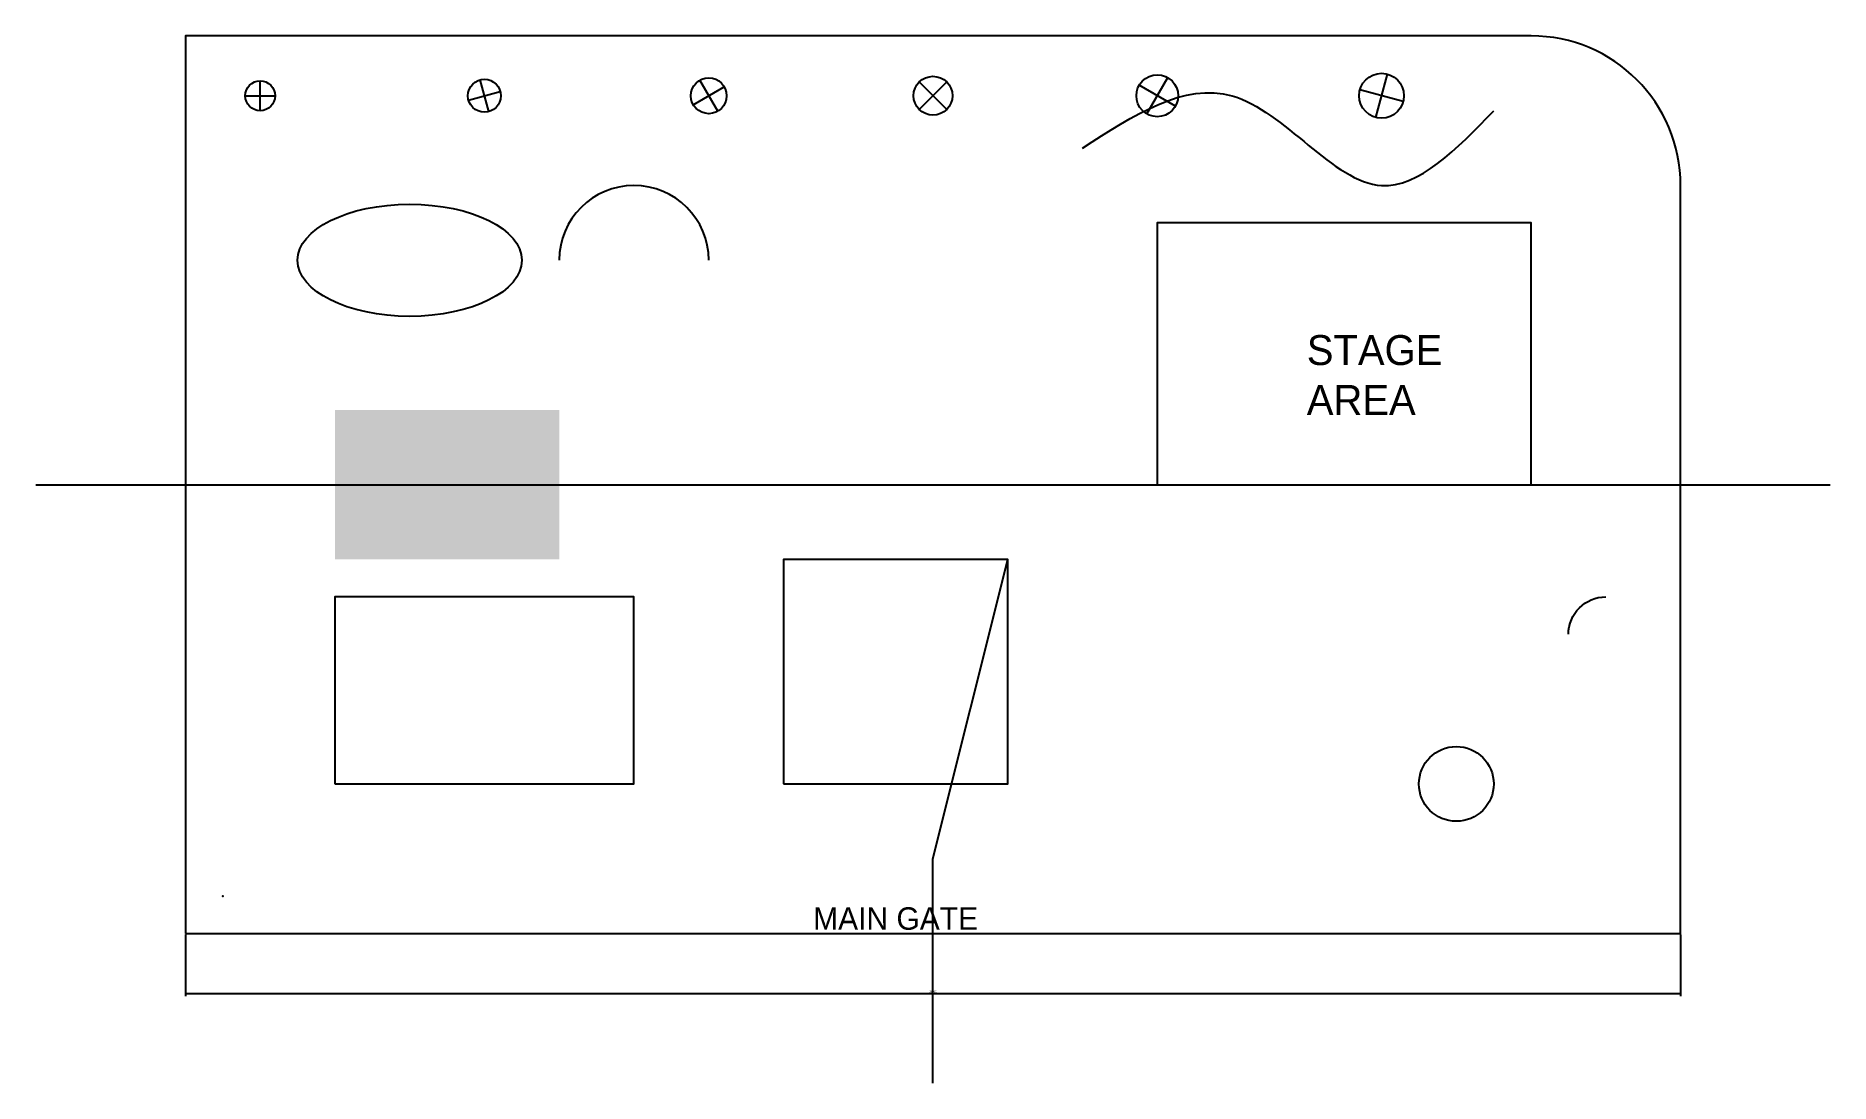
# Model space of a CAD drawing. Header units: metres. Extents: x -20 to 220, y -20 to 120.
import ezdxf
from ezdxf.enums import TextEntityAlignment as Align

# ---------------------------------------------------------------- set-up
doc = ezdxf.new("R2010")
doc.units = ezdxf.units.M
for name, color, linetype in [('BOUNDARY', 1, 'Continuous'), ('BUILDINGS', 3, 'Continuous'), ('DIMS', 8, 'Continuous'), ('HATCH', 30, 'Continuous'), ('ROADS', 7, 'Continuous'), ('SERVICES', 5, 'Continuous'), ('TEXT', 2, 'Continuous'), ('TREES', 3, 'Continuous')]:
    doc.layers.add(name, color=color, linetype=linetype)
doc.styles.add('OpenSansCondensed-Light', font='OpenSansCondensed-Light.ttf')
doc.dimstyles.new('EZDXF', dxfattribs={"dimtxt": 0.25, "dimasz": 0.175, "dimexe": 0.375, "dimexo": 0.125, "dimgap": 0.1, "dimtad": 1, "dimlfac": 100, "dimzin": 12, "dimdsep": 46, "dimtxsty": 'OpenSansCondensed-Light', "dimblk": 'ARCHTICK', "dimcen": 2.5, "dimazin": 3, "dimtfac": 0.5, "dimtmove": 2, "dimatfit": 3})

# ---------------------------------------------------------------- blocks, each defined once
blk = doc.blocks.new('TREE')
for p, q in [((0, -2), (0, 2)), ((-2, 0), (2, 0))]:
    blk.add_line(p, q)
blk.add_circle((0, 0), 2)
blk = doc.blocks.new('_ARCHTICK')
at = {"color": 0, "linetype": 'BYBLOCK', "const_width": 0.15}
blk.add_lwpolyline([(-0.5, -0.5), (0.5, 0.5)], dxfattribs=at)

msp = doc.modelspace()

# ---------------------------------------------------------------- hatches: boundary and pattern name
at = {"layer": 'HATCH'}
msp.add_hatch(color=30, dxfattribs=at).paths.add_polyline_path([(20, 50), (50, 50), (50, 70), (20, 70)])

# ---------------------------------------------------------------- linework, layer by layer
at = {"layer": 'BOUNDARY'}
msp.add_lwpolyline([(0, 0), (200, 0), (200, 100, 0.414213562), (180, 120), (0, 120)], format="xyb", close=True, dxfattribs=at)
at = {"layer": 'BUILDINGS'}
for points in [[(130, 60), (180, 60), (180, 95), (130, 95)], [(80, 20), (110, 20), (110, 50), (80, 50)], [(20, 20), (60, 20), (60, 45), (20, 45)]]:
    msp.add_lwpolyline(points, close=True, dxfattribs=at)
at = {"layer": 'ROADS', "color": 1}
msp.add_line((-20, 60), (220, 60), dxfattribs=at)
at = {"layer": 'ROADS'}
msp.add_lwpolyline([(100, -20), (100, 10), (110, 50)], dxfattribs=at)
at = {"layer": 'SERVICES'}
msp.add_circle((170, 20), 5, dxfattribs=at)
msp.add_arc((60, 90), 10, 0, 180, dxfattribs=at)
at = {"layer": 'SERVICES', "extrusion": (0, 0, -1)}
msp.add_arc((-190, 40), 5, 0, 90, dxfattribs=at)
at = {"layer": 'SERVICES'}
msp.add_ellipse((30, 90), major_axis=(15, 0), ratio=0.5, dxfattribs=at)
msp.add_spline([(120, 105), (140, 112), (160, 100), (175, 110)], degree=3, dxfattribs=at)
msp.add_point((5, 5), dxfattribs=at)

# ---------------------------------------------------------------- block references
at = {"layer": 'TREES'}
for p, xscale, yscale, rotation in [((70, 112), 1.2, 1.2, 30), ((100, 112), 1.3, 1.3, 45), ((130, 112), 1.4, 1.4, 60), ((160, 112), 1.5, 1.5, 75), ((40, 112), 1.1, 1.1, 15)]:
    msp.add_blockref('TREE', p, dxfattribs=dict(at, xscale=xscale, yscale=yscale, rotation=rotation))
msp.add_blockref('TREE', (10, 112), dxfattribs=at)

# ---------------------------------------------------------------- texts
at = {"layer": 'TEXT'}
msp.add_text('MAIN GATE', height=3, dxfattribs=at).set_placement((95, 2), align=Align.MIDDLE_CENTER)
at = {"layer": 'TEXT', "insert": (150, 80), "char_height": 4, "attachment_point": 1}
msp.add_mtext('STAGE\\PAREA', dxfattribs=at)

# ---------------------------------------------------------------- dimensions: what is measured, and where the dimension line sits
at = {"layer": 'DIMS'}
msp.add_linear_dim(base=(0, -8), p1=(0, 0), p2=(200, 0), dimstyle='EZDXF', dxfattribs=at).render()

doc.saveas('drawing.dxf')
